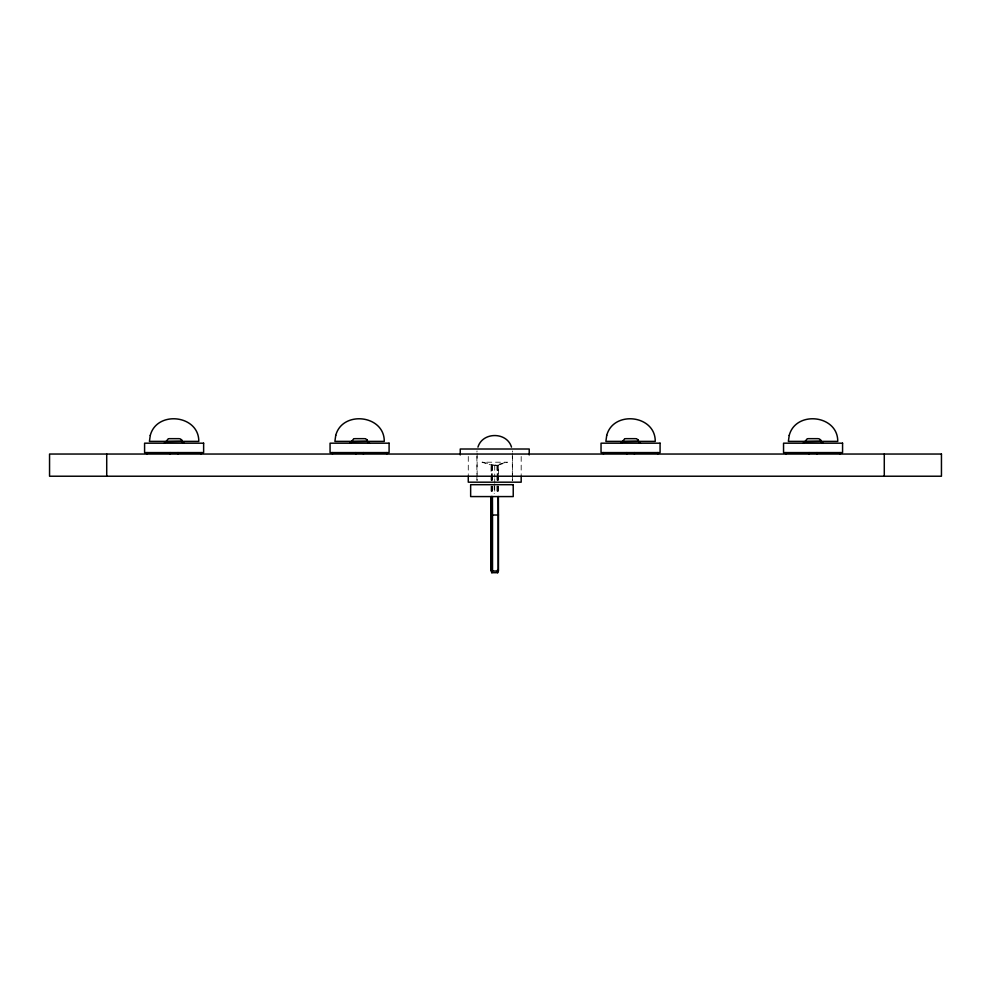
<?xml version="1.0" encoding="UTF-8"?>
<svg xmlns="http://www.w3.org/2000/svg" width="991" height="991" viewBox="0 0 991 991"><rect width="100%" height="100%" fill="white"/><g stroke="black" fill="none" stroke-linecap="round" stroke-linejoin="round"><path stroke-width="0.74" stroke-dasharray="4.96 3.72" d="M476.931 452.045L477.03 450.93M497.693 465.299L507.503 462.202L481.96 462.202L491.771 465.299M482.704 462.202L494.732 465.299L506.748 462.202M512.421 450.93L512.533 452.045M521.179 456.467L521.179 474.627M512.558 456.17L512.558 474.181M512.558 475.68L512.558 480.177M512.322 453.296L512.322 480.66M498.374 474.231L498.374 465.299L491.09 465.299L491.09 474.231M498.374 475.73L498.374 480.189M498.374 486.147L498.374 493.592M498.126 465.299L498.126 474.231M498.126 475.73L498.126 480.189M498.126 486.147L498.126 493.592M497.829 465.299L497.829 474.231M497.829 475.73L497.829 480.189M497.829 486.147L497.829 493.592M497.581 465.299L497.581 474.231M497.581 475.73L497.581 480.189M497.581 486.147L497.581 493.592M497.271 465.299L497.271 474.231M497.271 475.73L497.271 480.189M497.271 486.147L497.271 493.592M497.024 465.299L497.024 474.231M497.024 475.73L497.024 480.189M497.024 486.147L497.024 493.592M494.732 465.299L494.732 477.228M494.732 478.715L494.732 483.187M494.732 486.172L494.732 493.605M494.187 484.686L494.187 493.605M492.428 465.299L492.428 474.231M492.428 475.73L492.428 480.189M492.428 486.147L492.428 493.592M492.18 465.299L492.18 474.231M492.18 475.73L492.18 480.189M492.18 486.147L492.18 493.592M491.883 465.299L491.883 474.231M491.883 475.73L491.883 480.189M491.883 486.147L491.883 493.592M491.635 465.299L491.635 474.231M491.635 475.73L491.635 480.189M491.635 486.147L491.635 493.592M491.338 465.299L491.338 474.231M491.338 475.73L491.338 480.189M491.338 486.147L491.338 493.592M491.09 475.73L491.09 480.189M491.09 486.147L491.09 493.592M477.129 453.296L477.129 480.66M476.894 456.17L476.894 474.181M476.894 475.68L476.894 480.177M468.272 456.467L468.272 474.627"/><path stroke-width="1.49" d="M491.09 496.578L491.003 571.027L491.338 496.578M164.754 443.138L168.309 438.728M350.219 443.138L353.775 438.728M621.196 443.138L624.764 438.728M803.701 443.138L807.256 438.728M477.947 447.127C482.543 431.692 506.909 431.704 511.505 447.127M165.224 442.977L164.233 443.188M350.69 442.977L349.712 443.188M621.679 442.977L620.688 443.188M804.172 442.977L803.193 443.188M166.166 441.614L182.047 441.379L181.489 439.694L179.904 438.728M351.632 441.614L367.512 441.379L366.955 439.694L365.382 438.728M622.621 441.614L638.501 441.379L640.434 443.188M805.113 441.614L820.994 441.379L822.926 443.188M169.077 438.666L179.136 438.666M354.543 438.666L364.614 438.666M625.532 438.666L635.59 438.666M808.024 438.666L818.095 438.666M492.428 496.578L492.515 515.01L498.461 515.01L498.461 571.027L492.267 571.027L492.18 496.578M369.445 443.188L367.748 442.296L366.955 439.694M183.979 443.188L182.27 442.296L181.489 439.694M818.863 438.728L820.437 439.694L820.994 441.379L820.437 439.694M636.358 438.728L637.944 439.694L638.501 441.379L637.944 439.694M822.419 443.138L821.043 441.85M639.926 443.138L638.538 441.85M368.937 443.138L367.562 441.85M183.471 443.138L182.084 441.85M498.374 496.578L498.461 515.01M498.126 496.578L498.213 571.027M884.282 454.039L884.282 476.225M840.157 452.59L840.157 454.039M816.931 452.59L816.931 454.039M809.189 452.59L809.189 454.039M785.962 452.59L785.962 454.039M657.665 452.59L657.665 454.039M634.438 452.59L634.438 454.039M626.696 452.59L626.696 454.039M603.469 452.59L603.469 454.039M529.219 454.956L529.219 449.01L460.245 449.01L460.245 454.956M521.179 476.138L521.179 482.183L468.272 482.183L468.272 476.138M497.829 569.639L497.829 572.687L491.635 572.687L491.635 496.578M497.581 569.639L497.581 572.687M492.515 515.01L492.515 571.027M491.883 496.578L491.883 572.687M386.676 452.59L386.676 454.039M363.449 452.59L363.449 454.039M355.707 452.59L355.707 454.039M332.48 452.59L332.48 454.039M201.21 452.59L201.21 454.039M177.984 452.59L177.984 454.039M170.241 452.59L170.241 454.039M147.015 452.59L147.015 454.039M106.718 454.039L106.718 476.225M150.273 435.408L149.43 441.379L198.782 441.379C199.067 414.87 156.851 410.15 150.273 435.408M335.738 435.408L334.896 441.379L384.26 441.379C384.533 414.87 342.329 410.15 335.738 435.408M606.727 435.408L605.885 441.379L655.237 441.379C655.522 414.87 613.305 410.15 606.727 435.408M789.22 435.408L788.378 441.379L837.742 441.379C838.014 414.87 795.81 410.15 789.22 435.408M203.626 443.188L144.587 443.188L144.587 452.59L203.626 452.59L203.626 443.188M389.091 443.188L330.065 443.188L330.065 452.59L389.091 452.59L389.091 443.188M660.08 443.188L601.042 443.188L601.042 452.59L660.08 452.59L660.08 443.188M842.573 443.188L783.547 443.188L783.547 452.59L842.573 452.59L842.573 443.188M941.45 454.039L49.55 454.039L49.55 476.225L941.45 476.225L941.45 454.039M513.227 484.686L470.651 484.686L470.651 496.578L513.227 496.578L513.227 484.686"/></g></svg>
